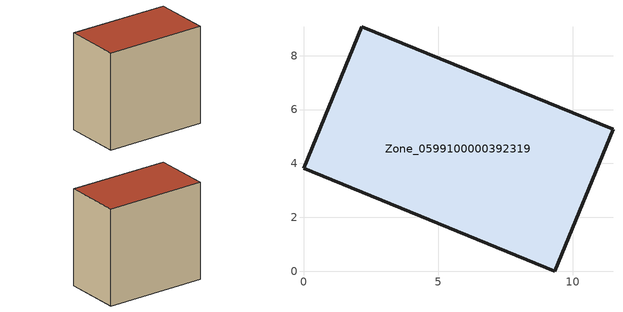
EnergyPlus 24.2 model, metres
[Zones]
Zone_0599100000392319
 floor ground (C_G): 9.33,0 0,3.82 2.16,9.07 11.49,5.27 z0
 wall outside (C_F): 9.33,0 11.49,5.27 2.16,9.07 0,3.82 9.33,0 z0:9.57
 roof outside (C_R): 0,3.82 9.33,0 11.49,5.27 2.16,9.07 z9.57
[BUILDING]
Pand.0599100000392319: North Axis=0; Terrain=City; Loads Convergence Tolerance Value=0.04; Temperature Convergence Tolerance Value=0.4; Solar Distribution=FullExterior; Maximum Number of Warmup Days=25; Minimum Number of Warmup Days=1
[Site:Location]
Rotterdam.The.Hague.AP_ZH_NLD Design_Conditions: Latitude=51.96; Longitude=4.45; Time Zone=1; Elevation=-4.5
[SITE:GROUNDTEMPERATURE:BUILDINGSURFACE]
18, 18, 18, 18, 18, 18, 18, 18, 18, 18, 18, 18
[MATERIAL] Thermal Absorptance=0.9; Solar Absorptance=0.7; Visible Absorptance=0.7
Name | Roughness | Thickness | Conductivity | Density | Specific Heat
G.TC.1992-2005 | MediumSmooth | 0.15 | 0.06 | 540 | 1210
F.TC.1992-2005 | Rough | 0.3 | 0.12 | 1920 | 840
R.TC.1992-2005 | MediumRough | 0.2 | 0.08 | 1500 | 1000
[CONSTRUCTION]
C_G: G.TC.1992-2005
C_F: F.TC.1992-2005
C_R: R.TC.1992-2005
[ZONE]
Zone_0599100000392319: Type=1; Multiplier=1; Ceiling Height=Autocalculate; Volume=Autocalculate; Floor Area=autocalculate; Part of Total Floor Area=Yes
[ZONEINFILTRATION:DESIGNFLOWRATE]
Infil_Zone_0599100000392319: Zone or ZoneList or Space or SpaceList=Zone_0599100000392319; Schedule=AlwaysOn; Design Flow Rate Calculation Method=Flow/Area; Flow Rate per Floor Area=0.0015; Constant Term Coefficient=1; Temperature Term Coefficient=0; Velocity Term Coefficient=0; Velocity Squared Term Coefficient=0
[HVACTEMPLATE:ZONE:IDEALLOADSAIRSYSTEM]
Zone_0599100000392319: Maximum Heating Supply Air Temperature=50; Minimum Cooling Supply Air Temperature=13; Maximum Heating Supply Air Humidity Ratio=0.0156; Minimum Cooling Supply Air Humidity Ratio=0.0077; Heating Limit=NoLimit; Cooling Limit=NoLimit; Dehumidification Control Type=ConstantSensibleHeatRatio; Cooling Sensible Heat Ratio=0.7; Dehumidification Setpoint=60; Humidification Control Type=None; Humidification Setpoint=30; Outdoor Air Method=None; Outdoor Air Flow Rate per Person=0.00944; Outdoor Air Flow Rate per Zone Floor Area=0; Outdoor Air Flow Rate per Zone=0; Demand Controlled Ventilation Type=None; Outdoor Air Economizer Type=NoEconomizer; Heat Recovery Type=None; Sensible Heat Recovery Effectiveness=0.7; Latent Heat Recovery Effectiveness=0.65
[ZONECONTROL:THERMOSTAT]
ThermostatControl_Zone_0599100000392319: Zone or ZoneList=Zone_0599100000392319; Control Type Schedule=DualSetpointControlType; Control 1=Thermostat_Zone_0599100000392319; Temperature Difference Between Cutout And Setpoint=0
[THERMOSTATSETPOINT:DUALSETPOINT]
Thermostat_Zone_0599100000392319: Heating Setpoint Temperature Schedule=HeatingSetpoint_Zone_0599100000392319; Cooling Setpoint Temperature Schedule=CoolingSetpoint_Zone_0599100000392319
[SCHEDULE:COMPACT]
HeatingSetpoint_Zone_0599100000392319: Through: 12/31, For: AllDays, Until: 24:00, 21
CoolingSetpoint_Zone_0599100000392319: Through: 12/31, For: AllDays, Until: 24:00, 24
DualSetpointControlType: Through: 12/31, For: AllDays, Until: 24:00, 4
AlwaysOn: Through: 12/31, For: AllDays, Until: 24:00, 1
